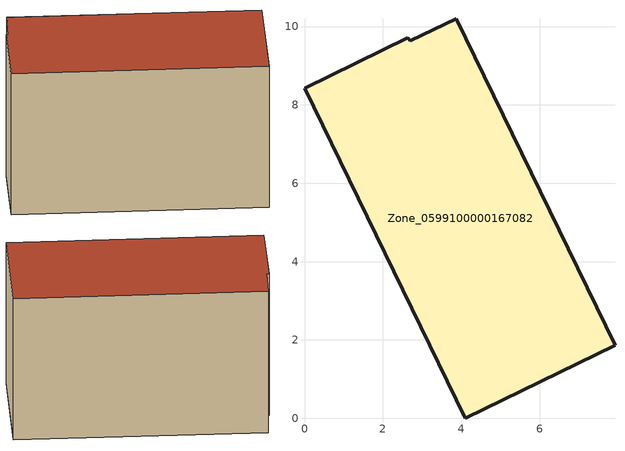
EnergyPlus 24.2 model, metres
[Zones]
Zone_0599100000167082
 floor ground (C_G): 4.11,0 0,8.43 2.64,9.71 2.7,9.64 3.87,10.2 7.93,1.86 z0
 wall outside (C_F): 0,8.43 4.11,0 7.93,1.86 3.87,10.2 2.7,9.64 2.64,9.71 0,8.43 z0:5.84
 roof outside (C_R): 7.93,1.86 3.87,10.2 2.7,9.64 2.64,9.71 0,8.43 4.11,0 z5.84
[BUILDING]
Pand.0599100000167082: North Axis=0; Terrain=City; Loads Convergence Tolerance Value=0.04; Temperature Convergence Tolerance Value=0.4; Solar Distribution=FullExterior; Maximum Number of Warmup Days=25; Minimum Number of Warmup Days=1
[Site:Location]
Rotterdam.The.Hague.AP_ZH_NLD Design_Conditions: Latitude=51.96; Longitude=4.45; Time Zone=1; Elevation=-4.5
[SITE:GROUNDTEMPERATURE:BUILDINGSURFACE]
18, 18, 18, 18, 18, 18, 18, 18, 18, 18, 18, 18
[MATERIAL] Thermal Absorptance=0.9; Solar Absorptance=0.7; Visible Absorptance=0.7
Name | Roughness | Thickness | Conductivity | Density | Specific Heat
G.TI.1946-1964 | MediumSmooth | 0.15 | 1 | 540 | 1210
F.TI.1946-1964 | Rough | 0.3 | 0.857143 | 1920 | 840
R.TI.1946-1964 | MediumRough | 0.2 | 0.277778 | 1500 | 1000
[CONSTRUCTION]
C_G: G.TI.1946-1964
C_F: F.TI.1946-1964
C_R: R.TI.1946-1964
[ZONE]
Zone_0599100000167082: Type=1; Multiplier=1; Ceiling Height=Autocalculate; Volume=Autocalculate; Floor Area=autocalculate; Part of Total Floor Area=Yes
[ZONEINFILTRATION:DESIGNFLOWRATE]
Infil_Zone_0599100000167082: Zone or ZoneList or Space or SpaceList=Zone_0599100000167082; Schedule=AlwaysOn; Design Flow Rate Calculation Method=Flow/Area; Flow Rate per Floor Area=0.003; Constant Term Coefficient=1; Temperature Term Coefficient=0; Velocity Term Coefficient=0; Velocity Squared Term Coefficient=0
[HVACTEMPLATE:ZONE:IDEALLOADSAIRSYSTEM]
Zone_0599100000167082: Maximum Heating Supply Air Temperature=50; Minimum Cooling Supply Air Temperature=13; Maximum Heating Supply Air Humidity Ratio=0.0156; Minimum Cooling Supply Air Humidity Ratio=0.0077; Heating Limit=NoLimit; Cooling Limit=NoLimit; Dehumidification Control Type=ConstantSensibleHeatRatio; Cooling Sensible Heat Ratio=0.7; Dehumidification Setpoint=60; Humidification Control Type=None; Humidification Setpoint=30; Outdoor Air Method=None; Outdoor Air Flow Rate per Person=0.00944; Outdoor Air Flow Rate per Zone Floor Area=0; Outdoor Air Flow Rate per Zone=0; Demand Controlled Ventilation Type=None; Outdoor Air Economizer Type=NoEconomizer; Heat Recovery Type=None; Sensible Heat Recovery Effectiveness=0.7; Latent Heat Recovery Effectiveness=0.65
[ZONECONTROL:THERMOSTAT]
ThermostatControl_Zone_0599100000167082: Zone or ZoneList=Zone_0599100000167082; Control Type Schedule=DualSetpointControlType; Control 1=Thermostat_Zone_0599100000167082; Temperature Difference Between Cutout And Setpoint=0
[THERMOSTATSETPOINT:DUALSETPOINT]
Thermostat_Zone_0599100000167082: Heating Setpoint Temperature Schedule=HeatingSetpoint_Zone_0599100000167082; Cooling Setpoint Temperature Schedule=CoolingSetpoint_Zone_0599100000167082
[SCHEDULE:COMPACT]
HeatingSetpoint_Zone_0599100000167082: Through: 12/31, For: AllDays, Until: 24:00, 21
CoolingSetpoint_Zone_0599100000167082: Through: 12/31, For: AllDays, Until: 24:00, 24
DualSetpointControlType: Through: 12/31, For: AllDays, Until: 24:00, 4
AlwaysOn: Through: 12/31, For: AllDays, Until: 24:00, 1
